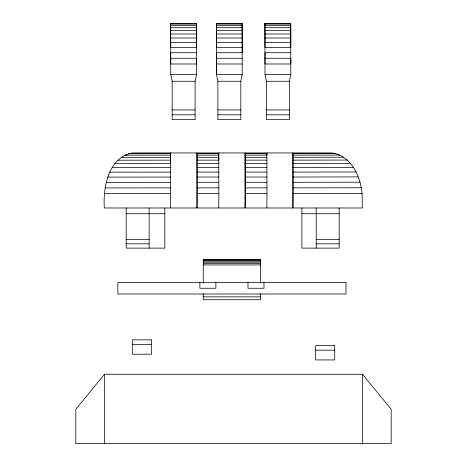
<?xml version="1.0" encoding="UTF-8"?>
<svg xmlns="http://www.w3.org/2000/svg" width="467" height="467" viewBox="0 0 467 467"><rect width="100%" height="100%" fill="white"/><g stroke="black" fill="none" stroke-linecap="round" stroke-linejoin="round"><path stroke-width="0.7" d="M170.63 163.076L170.63 152.937L170.63 207.984M197.115 193.577L197.01 207.984L197.01 152.937L197.115 193.577L218.842 193.577L218.743 207.984M245.222 193.577L245.117 207.984L245.117 152.937L245.222 193.577L266.972 193.577L266.867 207.984M293.043 193.577L292.937 207.984L292.937 152.937L293.043 193.577L362.077 193.525L362.369 207.984L104.339 207.984C102.892 187.541 108.356 157.373 132.517 152.937L331.885 152.937C350.986 155.488 360.559 176.263 362.077 193.525M195.113 81.264L196.519 74.381L196.449 23.35L170.648 23.35L170.735 74.381L172.177 81.264L172.177 119.651L195.113 119.651L195.113 81.264L172.177 81.264M240.814 81.264L242.221 74.381L242.151 23.35L216.349 23.35L216.431 74.381L217.879 81.264L217.879 119.651L240.814 119.651L240.814 81.264L217.879 81.264M289.382 81.264L290.789 74.381L290.719 23.35L264.917 23.35L264.999 74.381L266.441 81.264L266.441 119.651L289.382 119.651L289.382 81.264L266.441 81.264M104.485 374.271L75.817 409.244L75.817 443.65L391.183 443.65L391.183 409.244L362.515 374.271L104.485 374.271L104.485 443.65M292.972 157.309L343.613 157.239M292.984 160.134L347.174 160.047M292.996 163.584L350.466 163.473M293.007 167.589L353.437 167.466M293.019 172.095L356.041 171.967M293.031 177.028L358.242 176.9M293.037 182.311L359.993 182.194M293.043 187.857L361.277 187.763M170.659 24.091L196.461 24.091L196.543 47.441L170.735 47.441L170.648 23.35M216.349 23.35L216.361 24.091L242.163 24.091L242.221 38.002L242.245 52.724L216.443 52.724L216.46 74.381L242.262 74.381M264.929 24.091L290.731 24.091L290.807 47.441L265.005 47.441L264.917 23.35M170.671 25.557L196.473 25.557M216.361 24.091L216.373 25.557L242.175 25.557M264.941 25.557L290.743 25.557M170.683 27.722L196.484 27.722M216.373 25.557L216.384 27.722L242.186 27.722M264.952 27.722L290.754 27.722M170.694 30.548L196.502 30.548M216.384 27.722L216.396 30.548L242.198 30.548M264.964 30.548L290.766 30.548M170.706 33.998L196.514 33.998M216.396 30.548L216.408 33.998L242.21 33.998M264.976 33.998L290.778 33.998M170.718 38.002L196.519 38.002M216.408 33.998L216.419 38.002L242.221 38.002M264.987 38.002L290.789 38.002M170.729 42.509L196.531 42.509M216.419 38.002L216.431 42.509L242.233 42.509M264.993 42.509L290.801 42.509M242.239 47.441L216.437 47.441L216.431 42.509M196.549 52.724L170.747 52.724L170.753 63.991L196.554 63.991L196.554 58.27L170.747 58.27M290.813 52.724L265.011 52.724L265.017 63.991L290.818 63.991L290.818 58.27L265.017 58.27M216.449 58.27L242.25 58.27M216.449 63.991L242.256 63.991M170.741 74.381L196.566 74.381M265.011 74.381L290.83 74.381M172.177 109.932L195.113 109.932M217.879 109.932L240.814 109.932M266.441 109.932L289.382 109.932M172.177 114.794L195.113 114.794M217.879 114.794L240.814 114.794M266.441 114.794L289.382 114.794M130.883 153.696L128.699 153.701L170.642 153.684M197.021 153.678L218.754 153.678L218.842 193.577M245.128 153.678L266.879 153.678L266.972 193.577M292.949 153.678L335.907 153.655M126.434 155.178L124.975 155.178L170.653 155.155M197.033 155.143L218.766 155.143M245.14 155.143L266.89 155.143M292.961 155.143L339.836 155.097M121.408 157.361L170.671 157.326M197.045 157.309L218.778 157.309M245.152 157.309L266.902 157.309M118.058 160.204L170.683 160.158M197.056 160.134L218.79 160.134L218.743 152.937L218.754 153.678M245.163 160.134L266.914 160.134M114.97 163.66L170.694 163.608M197.068 163.584L218.801 163.584M245.175 163.584L266.931 163.584M112.203 167.676L170.706 167.618M197.08 167.589L218.813 167.589M245.187 167.589L266.937 167.589M109.798 172.183L170.712 172.125M197.092 172.095L218.825 172.095M245.198 172.095L266.949 172.095M107.795 177.116L170.724 177.057M197.097 177.028L218.83 177.028M245.204 177.028L266.961 177.028M106.225 182.387L170.729 182.334M197.103 182.311L218.836 182.311M245.216 182.311L266.966 182.311M105.116 187.915L170.735 187.874M197.109 187.857L218.842 187.857M245.216 187.857L266.972 187.857M104.485 193.612L170.735 193.589M126.195 213.717L164.833 213.717M301.88 213.717L339.159 213.717M126.195 239.518L149.136 239.518M316.223 239.518L339.159 239.518M126.195 243.821L149.136 243.821M316.223 243.821L339.159 243.821M203.256 259.687L260.592 259.687M203.256 260.177L260.592 260.177M203.256 261.018L260.592 261.018M203.256 262.15L260.592 262.15M203.256 263.493L260.592 263.493M203.256 264.941L260.592 264.941M203.256 296.86L260.592 296.86M132.295 344.453L151.506 344.453M315.494 350.186L334.705 350.186M290.719 23.35L290.731 24.091M266.879 153.678L266.867 152.937L266.867 155.108M242.151 23.35L242.163 24.091M196.449 23.35L196.461 24.091M362.515 374.271L362.515 443.65M339.159 207.978L339.159 248.117L301.88 248.123L301.88 207.984M316.223 207.978L316.223 248.117M263.983 282.523L263.983 288.256L247.983 288.256L247.983 282.523M260.592 283.06L260.592 259.588L203.256 259.588L203.256 283.06M260.592 293.737L260.592 299.726L203.256 299.726L203.256 293.737M215.877 282.523L215.877 288.256L199.876 288.256L199.876 282.523M164.833 207.984L164.833 248.123L126.195 248.123L126.195 207.984M149.136 207.984L149.136 248.123M345.994 282.523L117.877 282.523L117.877 293.994L345.994 293.994L345.994 282.523M151.506 339.865L132.295 339.865L132.295 354.202L151.506 354.202L151.506 339.865M334.705 345.598L315.494 345.598L315.494 359.934L334.705 359.934L334.705 345.598"/></g></svg>
